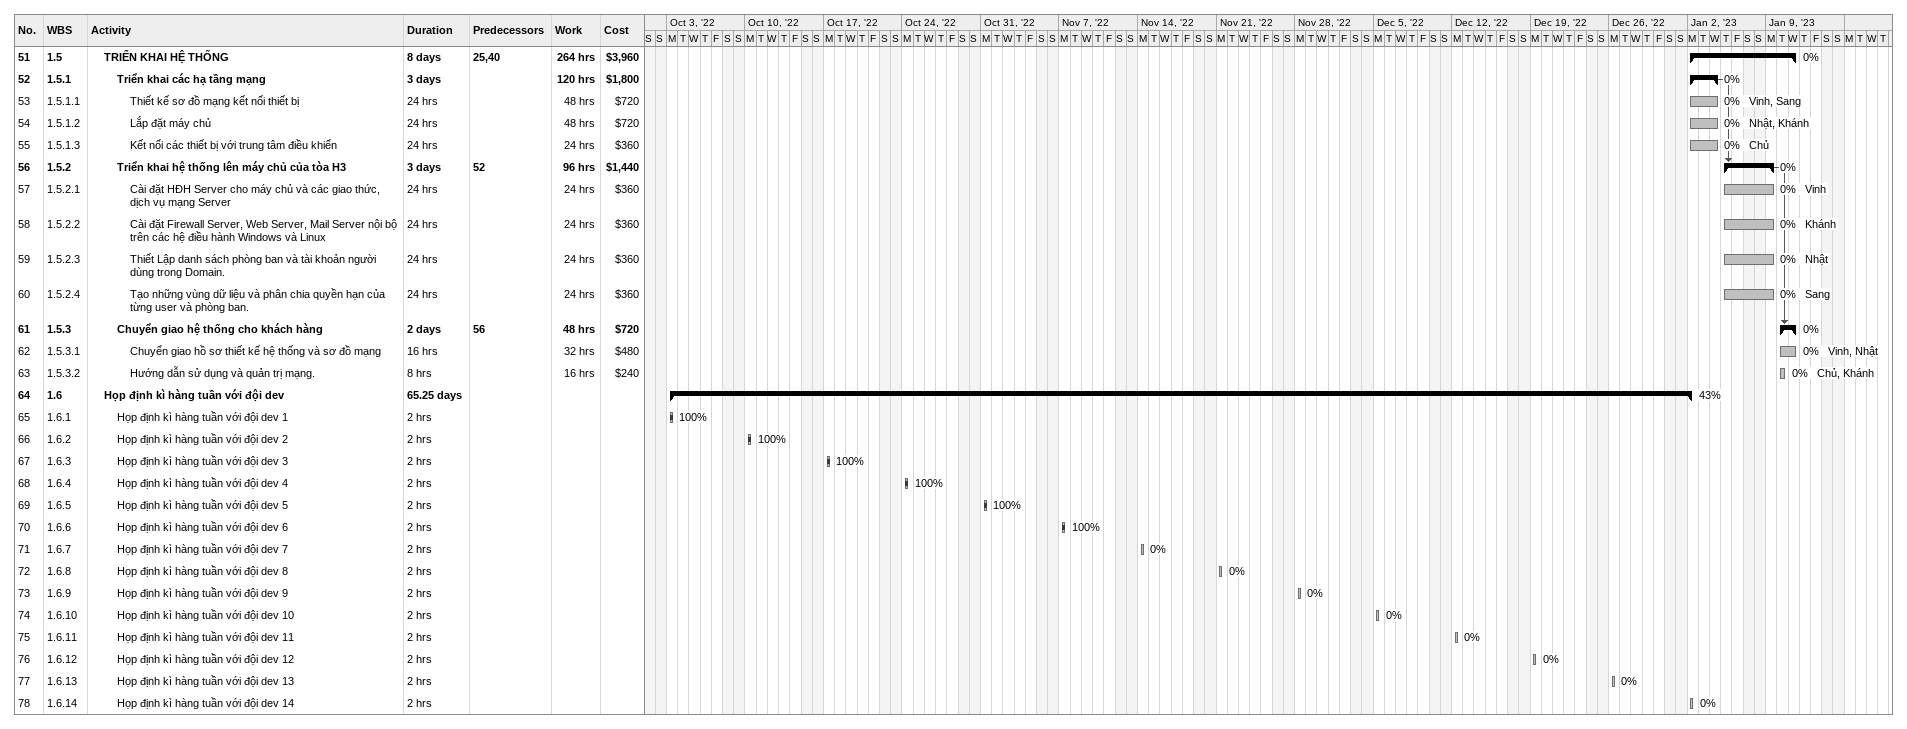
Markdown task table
| ID | WBS | Task | Duration | Start | Finish | Predecessors | Resources | % complete | Work (h) | Cost ($) |
|---|---|---|---|---|---|---|---|---|---|---|
| 51 | 1.5 | **TRIỂN KHAI HỆ THỐNG** | 8d | 2023-01-02 | 2023-01-11 | 25, 40 |  | 0 | 264 | 3960 |
| 52 | 1.5.1 | **Triển khai các hạ tầng mạng** | 3d | 2023-01-02 | 2023-01-04 |  |  | 0 | 120 | 1800 |
| 53 | 1.5.1.1 | Thiết kế sơ đồ mạng kết nối thiết bị | 24h | 2023-01-02 | 2023-01-04 |  | Vinh, Sang | 0 | 48 | 720 |
| 54 | 1.5.1.2 | Lắp đặt máy chủ | 24h | 2023-01-02 | 2023-01-04 |  | Nhật, Khánh | 0 | 48 | 720 |
| 55 | 1.5.1.3 | Kết nối các thiết bị với trung tâm điều khiển | 24h | 2023-01-02 | 2023-01-04 |  | Chủ | 0 | 24 | 360 |
| 56 | 1.5.2 | **Triển khai hệ thống lên máy chủ của tòa H3** | 3d | 2023-01-05 | 2023-01-09 | 52 |  | 0 | 96 | 1440 |
| 57 | 1.5.2.1 | Cài đặt HĐH Server cho máy chủ và các giao thức, dịch vụ mạng Server | 24h | 2023-01-05 | 2023-01-09 |  | Vinh | 0 | 24 | 360 |
| 58 | 1.5.2.2 | Cài đặt Firewall Server, Web Server, Mail Server nội bộ trên các hệ điều hành Windows và Linux | 24h | 2023-01-05 | 2023-01-09 |  | Khánh | 0 | 24 | 360 |
| 59 | 1.5.2.3 | Thiết Lập danh sách phòng ban và tài khoản người dùng trong Domain. | 24h | 2023-01-05 | 2023-01-09 |  | Nhật | 0 | 24 | 360 |
| 60 | 1.5.2.4 | Tạo những vùng dữ liệu và phân chia quyền hạn của từng user và phòng ban. | 24h | 2023-01-05 | 2023-01-09 |  | Sang | 0 | 24 | 360 |
| 61 | 1.5.3 | **Chuyển giao hệ thống cho khách hàng** | 2d | 2023-01-10 | 2023-01-11 | 56 |  | 0 | 48 | 720 |
| 62 | 1.5.3.1 | Chuyển giao hồ sơ thiết kế hệ thống và sơ đồ mạng | 16h | 2023-01-10 | 2023-01-11 |  | Vinh, Nhật | 0 | 32 | 480 |
| 63 | 1.5.3.2 | Hướng dẫn sử dụng và quản trị mạng. | 8h | 2023-01-10 | 2023-01-10 |  | Chủ, Khánh | 0 | 16 | 240 |
| 64 | 1.6 | **Họp định kì hàng tuần với đội dev** | 65.25d | 2022-10-03 | 2023-01-02 |  |  | 43 |  |  |
| 65 | 1.6.1 | Họp định kì hàng tuần với đội dev 1 | 2h | 2022-10-03 | 2022-10-03 |  |  | 100 |  |  |
| 66 | 1.6.2 | Họp định kì hàng tuần với đội dev 2 | 2h | 2022-10-10 | 2022-10-10 |  |  | 100 |  |  |
| 67 | 1.6.3 | Họp định kì hàng tuần với đội dev 3 | 2h | 2022-10-17 | 2022-10-17 |  |  | 100 |  |  |
| 68 | 1.6.4 | Họp định kì hàng tuần với đội dev 4 | 2h | 2022-10-24 | 2022-10-24 |  |  | 100 |  |  |
| 69 | 1.6.5 | Họp định kì hàng tuần với đội dev 5 | 2h | 2022-10-31 | 2022-10-31 |  |  | 100 |  |  |
| 70 | 1.6.6 | Họp định kì hàng tuần với đội dev 6 | 2h | 2022-11-07 | 2022-11-07 |  |  | 100 |  |  |
| 71 | 1.6.7 | Họp định kì hàng tuần với đội dev 7 | 2h | 2022-11-14 | 2022-11-14 |  |  | 0 |  |  |
| 72 | 1.6.8 | Họp định kì hàng tuần với đội dev 8 | 2h | 2022-11-21 | 2022-11-21 |  |  | 0 |  |  |
| 73 | 1.6.9 | Họp định kì hàng tuần với đội dev 9 | 2h | 2022-11-28 | 2022-11-28 |  |  | 0 |  |  |
| 74 | 1.6.10 | Họp định kì hàng tuần với đội dev 10 | 2h | 2022-12-05 | 2022-12-05 |  |  | 0 |  |  |
| 75 | 1.6.11 | Họp định kì hàng tuần với đội dev 11 | 2h | 2022-12-12 | 2022-12-12 |  |  | 0 |  |  |
| 76 | 1.6.12 | Họp định kì hàng tuần với đội dev 12 | 2h | 2022-12-19 | 2022-12-19 |  |  | 0 |  |  |
| 77 | 1.6.13 | Họp định kì hàng tuần với đội dev 13 | 2h | 2022-12-26 | 2022-12-26 |  |  | 0 |  |  |
| 78 | 1.6.14 | Họp định kì hàng tuần với đội dev 14 | 2h | 2023-01-02 | 2023-01-02 |  |  | 0 |  |  |
